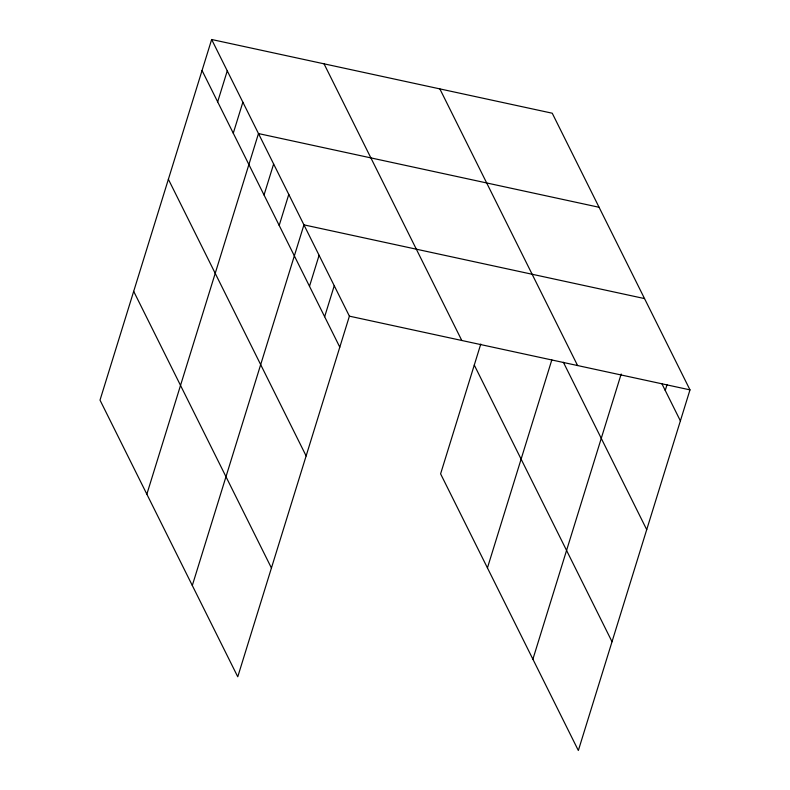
<?xml version="1.0" encoding="UTF-8"?>
<svg xmlns="http://www.w3.org/2000/svg" width="790" height="790" viewBox="0 0 790 790"><rect width="100%" height="100%" fill="white"/><g stroke="black" fill="none" stroke-linecap="round" stroke-linejoin="round"><path stroke-width="1.19" d="M211.651 39.5L100.014 400.125L237.76 676.783L349.397 316.158L211.651 39.5L552.24 113.217L689.986 389.875L578.349 750.5L440.603 473.842L480.784 344.045M217.665 101.851L227.263 70.853M233.277 133.204L242.866 102.206M146.851 494.194L258.478 133.569L599.067 207.276M264.038 194.992L273.636 163.994M279.196 225.427L288.785 194.429M192.306 585.489L303.943 224.864L644.531 298.581M309.502 286.296L319.091 255.298M324.651 316.721L334.249 285.733M487.44 567.901L551.825 359.894M532.894 659.206L621.177 374.016M665.239 390.438L667.017 384.7M349.397 316.158L689.986 389.875M661.99 383.92L680.388 420.873M439.842 88.885L577.589 365.553M563.379 362.264L646.714 529.646M474.276 365.059L612.023 641.727M324.038 63.822L461.795 340.49M202.052 70.498L339.799 347.156M168.379 179.271L306.135 455.939M133.688 291.342L271.434 568.01"/></g></svg>
